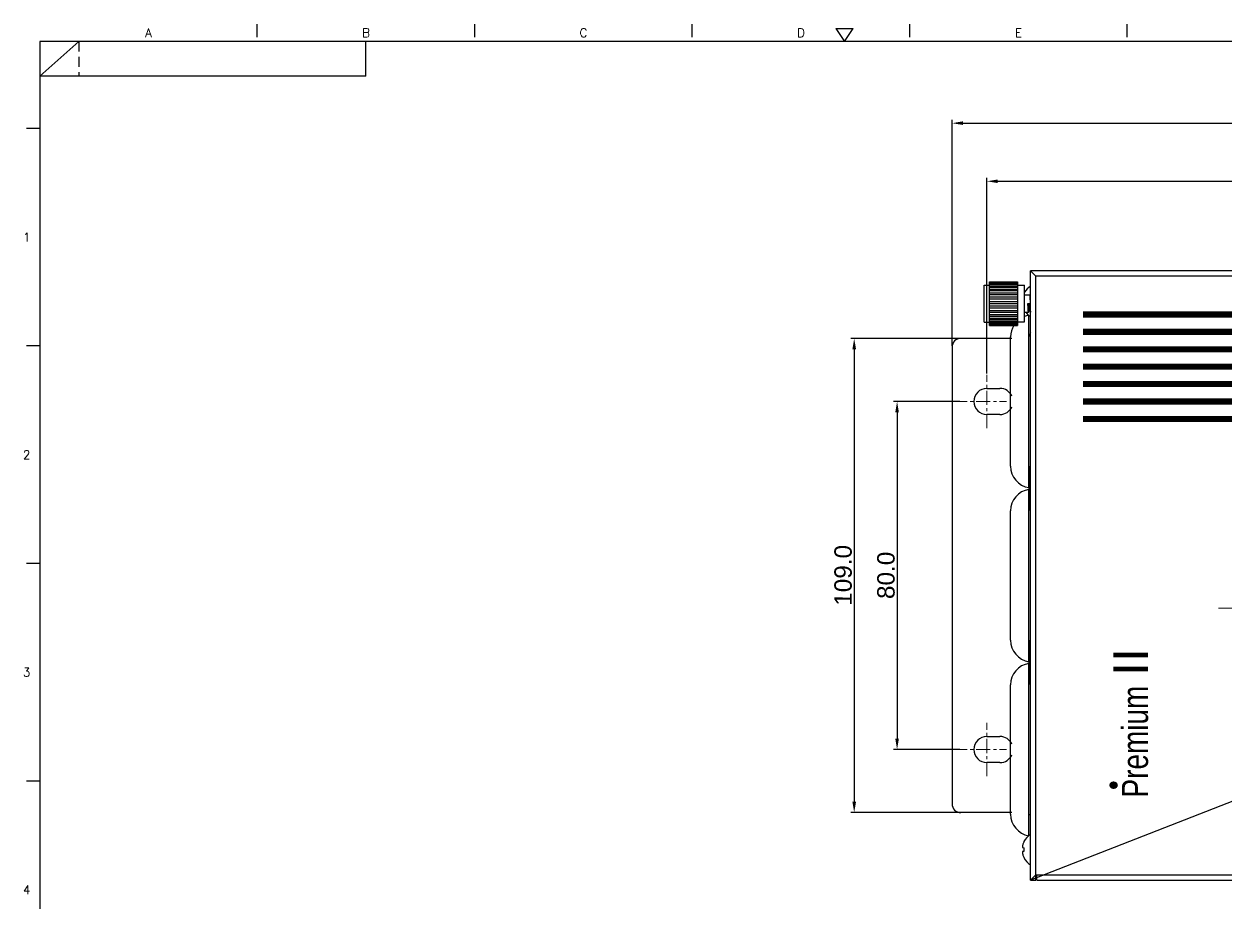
# Model space of a CAD drawing. Header units: millimetres. Extents: x 12659 to 13466, y -343 to 215.
# Drawn here: x 12659.3 to 12935.6, y 12.8 to 214.8 of the extents above; entities that cross this region are included whole.
import ezdxf
from ezdxf.enums import TextEntityAlignment as Align

# ---------------------------------------------------------------- set-up
doc = ezdxf.new("R2010")
doc.units = ezdxf.units.MM
doc.header["$PDMODE"] = 3
doc.header["$PDSIZE"] = 1
for name, pattern in [('CENTER', [17.8, 10.75, -2.35, 2.35, -2.35]), ('CENTER2', [28.575, 19.05, -3.175, 3.175, -3.175]), ('CENTERX2', [101.6, 63.5, -12.7, 12.7, -12.7]), ('HIDDEN', [3.525, 2.35, -1.175])]:
    doc.linetypes.add(name, pattern=pattern)
doc.layers.get('0').update_dxf_attribs({"linetype": 'CONTINUOUS'})
doc.layers.get('Defpoints').update_dxf_attribs({"linetype": 'CONTINUOUS'})
doc.layers.add('3', color=112, linetype='CENTERX2', lineweight=15)
doc.layers.add('Dim', color=1, linetype='CONTINUOUS')
doc.styles.add('OMI-1', font='arial.ttf', dxfattribs={"oblique": 1})
doc.styles.add('SIM', font='simplex')
doc.styles.get("Standard").update_dxf_attribs({"font": 'gulim.ttc', "width": 0.8, "height": 2})
doc.dimstyles.new('1', dxfattribs={"dimtxt": 4, "dimasz": 2.5, "dimexe": 0.8, "dimexo": 0.3, "dimgap": 0.5, "dimtad": 1, "dimtoh": 1, "dimdec": 1, "dimzin": 0, "dimdsep": 46, "dimtxsty": 'OMI-1', "dimcen": 0, "dimclrd": 256, "dimclre": 256, "dimclrt": 256, "dimadec": 0, "dimazin": 0, "dimtfac": 0.8, "dimtdec": 1, "dimtix": 1, "dimtmove": 0, "dimatfit": 3, "dimfxl": 1, "dimtolj": 1, "dimtzin": 0, "dimarcsym": 0})

# ---------------------------------------------------------------- blocks, each defined once
blk = doc.blocks.new('*D6268')
at = {"layer": 'Defpoints', "color": 0}
for p in [(13236.72, 192.05), (12872.67, 140.58), (13236.72, 139.58)]:
    blk.add_point(p, dxfattribs=at)
at = {"layer": 'Dim', "lineweight": -2, "ltscale": 0.1}
for p, q in [((12872.67, 140.88), (12872.67, 192.85)), ((12875.17, 192.05), (13234.22, 192.05)), ((13236.72, 139.88), (13236.72, 192.85))]:
    blk.add_line(p, q, dxfattribs=at)
at = {"layer": 'Dim'}
for points in [[(12875.17, 192.47), (12875.17, 191.64), (12872.67, 192.05)], [(13234.22, 191.64), (13234.22, 192.47), (13236.72, 192.05)]]:
    blk.add_solid(points, dxfattribs=at)
at = {"layer": 'Dim', "insert": (13054.7, 194.6), "char_height": 4, "attachment_point": 5, "style": 'OMI-1'}
blk.add_mtext('\\A1;364.0', dxfattribs=at)
blk = doc.blocks.new('*D6269')
at = {"layer": 'Defpoints', "color": 0}
for p in [(12874.74, 128.08), (12860.02, 48.08), (12874.74, 48.08)]:
    blk.add_point(p, dxfattribs=at)
at = {"layer": 'Dim', "lineweight": -2, "ltscale": 0.1}
for p, q in [((12874.44, 128.08), (12859.22, 128.08)), ((12860.02, 125.58), (12860.02, 50.58)), ((12874.44, 48.08), (12859.22, 48.08))]:
    blk.add_line(p, q, dxfattribs=at)
at = {"layer": 'Dim'}
for points in [[(12860.44, 125.58), (12859.6, 125.58), (12860.02, 128.08)], [(12859.6, 50.58), (12860.44, 50.58), (12860.02, 48.08)]]:
    blk.add_solid(points, dxfattribs=at)
at = {"layer": 'Dim', "insert": (12857.48, 88.08), "char_height": 4, "attachment_point": 5, "rotation": 90, "style": 'OMI-1'}
blk.add_mtext('\\A1;80.0', dxfattribs=at)
blk = doc.blocks.new('*D6270')
at = {"layer": 'Defpoints', "color": 0}
for p in [(12874.88, 142.58), (12850.16, 33.58), (12874.88, 33.58)]:
    blk.add_point(p, dxfattribs=at)
at = {"layer": 'Dim', "lineweight": -2, "ltscale": 0.1}
for p, q in [((12874.58, 142.58), (12849.36, 142.58)), ((12850.16, 140.08), (12850.16, 36.08)), ((12874.58, 33.58), (12849.36, 33.58))]:
    blk.add_line(p, q, dxfattribs=at)
at = {"layer": 'Dim'}
for points in [[(12850.58, 140.08), (12849.75, 140.08), (12850.16, 142.58)], [(12849.75, 36.08), (12850.58, 36.08), (12850.16, 33.58)]]:
    blk.add_solid(points, dxfattribs=at)
at = {"layer": 'Dim', "insert": (12847.62, 88.08), "char_height": 4, "attachment_point": 5, "rotation": 90, "style": 'OMI-1'}
blk.add_mtext('\\A1;109.0', dxfattribs=at)
blk = doc.blocks.new('*D6278')
at = {"layer": 'Defpoints', "color": 0}
for p in [(13229.72, 178.7), (12880.67, 134.21), (13229.72, 134.21)]:
    blk.add_point(p, dxfattribs=at)
at = {"layer": 'Dim', "lineweight": -2}
for p, q in [((12880.67, 134.51), (12880.67, 179.5)), ((12883.17, 178.7), (13227.22, 178.7)), ((13229.72, 134.51), (13229.72, 179.5))]:
    blk.add_line(p, q, dxfattribs=at)
at = {"layer": 'Dim'}
for points in [[(12883.17, 179.11), (12883.17, 178.28), (12880.67, 178.7)], [(13227.22, 178.28), (13227.22, 179.11), (13229.72, 178.7)]]:
    blk.add_solid(points, dxfattribs=at)
at = {"layer": 'Dim', "insert": (13055.2, 181.24), "char_height": 4, "attachment_point": 5, "style": 'OMI-1'}
blk.add_mtext('\\A1;349.0', dxfattribs=at)

msp = doc.modelspace()

# ---------------------------------------------------------------- hatches: boundary and pattern name
h = msp.add_hatch(color=256)
h.dxf.hatch_style = 1
edge = h.paths.add_edge_path()
edge.add_ellipse((12909.79, 39.88), major_axis=(-0.984, 0), ratio=0.885839, start_angle=0, end_angle=360)

# ---------------------------------------------------------------- linework, layer by layer
for p, q in [((12712.92, 211.84), (12712.92, 214.84)), ((12762.92, 211.84), (12762.92, 214.84)), ((12812.92, 211.84), (12812.92, 214.84)), ((12845.92, 213.84), (12849.92, 213.84)), ((12845.92, 213.84), (12847.92, 210.84)), ((12847.92, 210.84), (12849.92, 213.84)), ((12862.92, 211.84), (12862.92, 214.84)), ((12912.92, 211.84), (12912.92, 214.84)), ((12662.92, 202.84), (12671.92, 210.84)), ((13462.92, 210.84), (12662.92, 210.84)), ((12662.92, 210.84), (12662.92, -339.16)), ((12737.92, 202.84), (12737.92, 210.84)), ((12737.92, 202.84), (12662.92, 202.84)), ((12662.92, 190.84), (12659.92, 190.84)), ((12662.92, 140.84), (12659.92, 140.84)), ((12662.92, 90.84), (12659.92, 90.84)), ((12662.92, 40.84), (12659.92, 40.84)), ((12940.72, 37.58), (12890.72, 18.08))]:
    msp.add_line(p, q)
at = {"linetype": 'HIDDEN'}
msp.add_line((12671.92, 210.84), (12671.92, 202.84), dxfattribs=at)
at = {"color": 7, "linetype": 'Continuous'}
for p, q in [((12890.72, 18.08), (12890.72, 158.08)), ((12890.72, 158.08), (12890.74, 158.06)), ((12890.72, 158.08), (12891.92, 156.88)), ((13219.72, 158.08), (12890.72, 158.08)), ((12890.78, 158.02), (12890.85, 157.95)), ((12890.85, 157.95), (12890.94, 157.86)), ((12891.06, 157.74), (12891.2, 157.6)), ((12880.07, 146.33), (12880.07, 154.83)), ((12880.07, 154.83), (12881.27, 154.83)), ((12881.27, 145.58), (12881.27, 155.58)), ((12881.27, 155.58), (12887.72, 155.58)), ((12881.27, 155.56), (12887.72, 155.56)), ((12881.27, 155.46), (12887.72, 155.46)), ((12881.27, 155.35), (12887.72, 155.35)), ((12881.27, 155.14), (12887.72, 155.14)), ((12881.27, 154.94), (12887.72, 154.94)), ((12887.72, 155.58), (12887.72, 145.58)), ((12887.72, 154.78), (12889.32, 154.78)), ((12889.32, 146.38), (12889.32, 154.78)), ((12891.36, 157.44), (12891.53, 157.27)), ((12891.53, 157.27), (12891.72, 157.08)), ((12891.72, 157.08), (12891.92, 156.88)), ((12891.92, 18.08), (12891.92, 156.88)), ((13218.52, 156.88), (12891.92, 156.88)), ((12881.27, 154.61), (12887.72, 154.61)), ((12881.27, 154.33), (12887.72, 154.33)), ((12881.27, 153.91), (12887.72, 153.91)), ((12881.27, 153.56), (12887.72, 153.56)), ((12881.27, 153.06), (12887.72, 153.06)), ((12881.27, 152.66), (12887.72, 152.66)), ((12881.27, 152.1), (12887.72, 152.1)), ((12889.32, 152.58), (12890.54, 152.58)), ((12890.55, 152.57), (12890.54, 152.58)), ((12890.72, 152.27), (12890.55, 152.57)), ((12881.27, 151.67), (12887.72, 151.67)), ((12881.27, 151.08), (12887.72, 151.08)), ((12881.27, 150.63), (12887.72, 150.63)), ((12881.27, 150.04), (12887.72, 150.04)), ((12881.27, 149.59), (12887.72, 149.59)), ((12890.09, 150.58), (12890.55, 150.58)), ((12881.27, 149.01), (12887.72, 149.01)), ((12881.27, 148.6), (12887.72, 148.6)), ((12881.27, 148.06), (12887.72, 148.06)), ((12881.27, 147.69), (12887.72, 147.69)), ((12881.27, 147.22), (12887.72, 147.22)), ((12881.27, 146.9), (12887.72, 146.9)), ((12881.27, 146.52), (12887.72, 146.52)), ((12889.32, 148.58), (12890.24, 148.58)), ((12890.25, 148.58), (12890.24, 148.58)), ((12890.25, 148.58), (12890.47, 148.97)), ((12890.32, 108.28), (12890.32, 147.85)), ((12890.46, 148.99), (12890.7, 148.58)), ((12880.07, 146.33), (12881.27, 146.33)), ((12881.27, 146.28), (12887.72, 146.28)), ((12881.27, 146), (12887.72, 146)), ((12881.27, 145.84), (12887.72, 145.84)), ((12881.27, 145.68), (12887.72, 145.68)), ((12881.27, 145.61), (12887.72, 145.61)), ((12881.27, 145.58), (12887.72, 145.58)), ((12887.72, 146.38), (12889.32, 146.38)), ((12886.42, 142.58), (12874.67, 142.58)), ((12886.12, 113.21), (12886.12, 142.94)), ((12890.72, 143.08), (12890.32, 143.08)), ((12872.67, 140.58), (12872.67, 35.58)), ((12880.67, 131.08), (12883.67, 131.08)), ((12883.67, 125.08), (12880.67, 125.08)), ((12890.72, 113.08), (12890.32, 113.08)), ((12890.37, 103.08), (12890.37, 113.08)), ((12890.32, 68.28), (12890.32, 107.88)), ((12886.12, 73.21), (12886.12, 102.94)), ((12890.72, 103.08), (12890.32, 103.08)), ((12890.72, 73.08), (12890.32, 73.08)), ((12890.37, 63.08), (12890.37, 73.08)), ((12890.32, 28.31), (12890.32, 67.88)), ((12886.12, 33.21), (12886.12, 62.94)), ((12890.72, 63.08), (12890.32, 63.08)), ((12880.67, 51.08), (12883.67, 51.08)), ((12883.67, 45.08), (12880.67, 45.08)), ((12886.42, 33.58), (12874.67, 33.58)), ((12890.72, 33.08), (12890.32, 33.08)), ((12888.89, 25.53), (12889.17, 25.49)), ((12889.17, 26.93), (12889.17, 26.88)), ((12889.17, 25.49), (12889.17, 24.67)), ((12889.17, 24.67), (12888.89, 24.62)), ((12889.17, 23.27), (12889.17, 23.23)), ((12890.72, 18.08), (12891.92, 18.08)), ((12891.92, 19.28), (13218.52, 19.28)), ((12892.12, 18.08), (12892.12, 19.28)), ((12892.12, 18.08), (13219.72, 18.08))]:
    msp.add_line(p, q, dxfattribs=at)
for points in [[(12902.72, 148.08, 1.4, 1.4, 0), (13050.72, 148.08, 1.4, 1.4, 0)], [(12902.72, 144.08, 1.4, 1.4, 0), (13050.72, 144.08, 1.4, 1.4, 0)], [(12902.72, 140.08, 1.4, 1.4, 0), (13050.72, 140.08, 1.4, 1.4, 0)], [(12902.72, 132.08, 1.4, 1.4, 0), (13050.72, 132.08, 1.4, 1.4, 0)], [(12902.72, 128.08, 1.4, 1.4, 0), (13050.72, 128.08, 1.4, 1.4, 0)], [(12902.72, 124.08, 1.4, 1.4, 0), (13050.72, 124.08, 1.4, 1.4, 0)]]:
    msp.add_lwpolyline(points, format="xyseb")
at = {"const_width": 1.4}
msp.add_lwpolyline([(12902.72, 136.08), (13050.72, 136.08)], dxfattribs=at)
at = {"ltscale": 10, "const_width": 0.72}
msp.add_lwpolyline([(12909.93, 39.52, 1), (12909.93, 40.24, 1)], format="xyb", close=True, dxfattribs=at)
at = {"color": 7, "linetype": 'Continuous'}
for centre, radius, start, end in [((12892.78, 151.08), 4.06, 120.5102, 148.4843), ((12891.12, 142.94), 5, 99.556, 111.1204), ((12892.78, 151.08), 4.06, 218.0031, 239.4898), ((12891.12, 142.94), 5, 148.1588, 180), ((12894.57, 140.58), 5.05, 139.7108, 147.3913), ((12874.67, 140.58), 2, 90, 180), ((12880.67, 128.08), 3, 90, 270), ((12883.67, 128.08), 3, 23.5105, 90), ((12883.67, 128.08), 3, 270, 336.4895), ((12891.12, 113.21), 5, 180, 260.7931), ((12891.12, 102.94), 5, 99.2069, 180), ((12891.12, 73.21), 5, 180, 260.7931), ((12891.12, 62.94), 5, 99.2069, 180), ((12880.67, 48.08), 3, 90, 270), ((12883.67, 48.08), 3, 23.5105, 90), ((12883.67, 48.08), 3, 270, 336.4895), ((12874.67, 35.58), 2, 180, 270), ((12891.12, 33.21), 5, 180, 260.444), ((12892.78, 25.08), 4.06, 120.5102, 152.9431), ((12891.19, 25.52), 2.38, 165.0602, 166.0241), ((12892.86, 25.08), 4.11, 164.1987, 165.0614), ((12892.85, 25.08), 4.1, 154.9091, 164.2005), ((12892.84, 25.09), 4.08, 153.9688, 154.9033), ((12891.19, 24.63), 2.39, 193.9759, 194.9398), ((12892.86, 25.07), 4.11, 194.9386, 195.8013), ((12892.85, 25.07), 4.1, 195.7995, 205.0909), ((12892.84, 25.07), 4.08, 205.0967, 206.0312), ((12892.78, 25.08), 4.06, 207.0569, 239.4898)]:
    msp.add_arc(centre, radius, start, end, dxfattribs=at)
for points, knots in [([(12890.72, 149.94), (12890.71, 150.09), (12890.7, 150.39), (12890.68, 150.83), (12890.66, 151.26), (12890.64, 151.6), (12890.63, 151.85), (12890.61, 152.02), (12890.6, 152.16), (12890.59, 152.29), (12890.58, 152.39), (12890.57, 152.47), (12890.56, 152.53), (12890.56, 152.56), (12890.55, 152.57), (12890.55, 152.57)], [0, 0, 0, 0, 0.167805, 0.339367, 0.50595, 0.65907, 0.728103, 0.790921, 0.846725, 0.894815, 0.934584, 0.965552, 0.987382, 0.994827, 1, 1, 1, 1]), ([(12890.24, 148.58), (12890.24, 148.58), (12890.24, 148.58), (12890.23, 148.59), (12890.22, 148.62), (12890.21, 148.67), (12890.2, 148.74), (12890.19, 148.82), (12890.18, 148.92), (12890.18, 149.04), (12890.16, 149.22), (12890.15, 149.48), (12890.13, 149.82), (12890.11, 150.19), (12890.1, 150.45), (12890.09, 150.58)], [0, 0, 0, 0, 0.00262, 0.006902, 0.021962, 0.046133, 0.079344, 0.121336, 0.171731, 0.230058, 0.295768, 0.446763, 0.618959, 0.805749, 1, 1, 1, 1]), ([(12890.46, 148.99), (12890.46, 148.99), (12890.45, 149.01), (12890.44, 149.05), (12890.44, 149.09), (12890.43, 149.15), (12890.42, 149.23), (12890.41, 149.34), (12890.39, 149.52), (12890.37, 149.75), (12890.36, 150.01), (12890.34, 150.29), (12890.33, 150.48), (12890.32, 150.58)], [0, 0, 0, 0, 0.014663, 0.037197, 0.067615, 0.105754, 0.15132, 0.203967, 0.328702, 0.475853, 0.64051, 0.81721, 1, 1, 1, 1]), ([(12890.55, 150.58), (12890.56, 150.45), (12890.57, 150.21), (12890.59, 149.86), (12890.61, 149.53), (12890.62, 149.24), (12890.64, 149.02), (12890.65, 148.87), (12890.66, 148.79), (12890.67, 148.71), (12890.68, 148.65), (12890.68, 148.61), (12890.69, 148.59), (12890.7, 148.58)], [0, 0, 0, 0, 0.185148, 0.363914, 0.530161, 0.678163, 0.802847, 0.855082, 0.899965, 0.937133, 0.966283, 0.987239, 1, 1, 1, 1]), ([(12888.88, 26.1), (12888.87, 26.06), (12888.86, 25.99), (12888.84, 25.89), (12888.83, 25.79), (12888.82, 25.71), (12888.83, 25.64), (12888.84, 25.59), (12888.85, 25.56), (12888.86, 25.55), (12888.88, 25.54), (12888.89, 25.54), (12888.89, 25.53)], [0, 0, 0, 0, 0.187742, 0.366235, 0.529575, 0.67236, 0.79038, 0.881663, 0.917756, 0.948398, 0.975078, 1, 1, 1, 1]), ([(12888.89, 24.62), (12888.89, 24.62), (12888.88, 24.62), (12888.86, 24.6), (12888.85, 24.59), (12888.84, 24.56), (12888.83, 24.51), (12888.82, 24.44), (12888.83, 24.36), (12888.84, 24.27), (12888.86, 24.16), (12888.87, 24.09), (12888.88, 24.06)], [0, 0, 0, 0, 0.024922, 0.051602, 0.082244, 0.118337, 0.209621, 0.327641, 0.470428, 0.63377, 0.812264, 1, 1, 1, 1]), ([(12890.72, 18.08), (12890.72, 18.08), (12890.74, 18.09), (12890.75, 18.11), (12890.79, 18.14), (12890.85, 18.2), (12890.95, 18.3), (12891.03, 18.38), (12891.08, 18.43)], [0, 0, 0, 0, 0.02019, 0.07718, 0.168179, 0.290077, 0.609122, 1, 1, 1, 1]), ([(12891.08, 18.43), (12891.11, 18.47), (12891.27, 18.63), (12891.43, 18.78), (12891.55, 18.91)], [0, 0, 0, 0, 0.232804, 1, 1, 1, 1])]:
    msp.add_open_spline(points, degree=3, knots=knots, dxfattribs=at)
msp.add_open_spline([(12891.55, 18.91), (12891.68, 19.03), (12891.8, 19.15), (12891.92, 19.28)], degree=3, dxfattribs=at)
at = {"layer": '3', "linetype": 'CENTER', "ltscale": 0.3}
for p, q in [((12880.67, 121.94), (12880.67, 134.21)), ((12872.89, 128.08), (12885.16, 128.08)), ((12880.67, 41.94), (12880.67, 54.21)), ((12872.89, 48.08), (12885.16, 48.08))]:
    msp.add_line(p, q, dxfattribs=at)
at = {"layer": '3', "linetype": 'CENTER2', "ltscale": 0.5}
msp.add_line((13126.36, 80.58), (12933.88, 80.58), dxfattribs=at)

# ---------------------------------------------------------------- texts
at = {"style": 'SIM'}
for s, p in [('A', (12687.92, 211.84)), ('B', (12737.92, 211.84)), ('C', (12787.92, 211.84)), ('D', (12837.92, 211.84)), ('E', (12887.92, 211.84))]:
    msp.add_text(s, height=2, dxfattribs=at).set_placement(p, align=Align.CENTER)
for s, p in [('1', (12659.92, 165.84)), ('2', (12659.92, 115.84)), ('3', (12659.92, 65.84)), ('4', (12659.92, 15.84))]:
    msp.add_text(s, height=2, dxfattribs=at).set_placement(p, align=Align.MIDDLE)
at = {"ltscale": 10, "insert": (12909.71, 37.06), "char_height": 2.6, "width": 46.3813, "attachment_point": 1, "rotation": 90}
msp.add_mtext('{\\fMagneto|b0|i0|c0|p82;\\H2.307692x;Premium\\W1;\\fGaram B|b1|i0|c129|p18;\\H1.333334x;Ⅱ\\P\\W0.8;\\fMagneto|b0|i0|c129|p82;\\H0.324967x; }', dxfattribs=at)

# ---------------------------------------------------------------- dimensions: what is measured, and where the dimension line sits
at = {"layer": 'Dim', "ltscale": 0.1}
dim = msp.add_linear_dim(base=(13236.7223, 192.0524), p1=(12872.6742, 140.5771), p2=(13236.7223, 139.5771), dimstyle='1', dxfattribs=at)
dim.commit()
dim.dimension.update_dxf_attribs({"geometry": '*D6268', "text_midpoint": (13054.6982, 194.5961)})
at = {"layer": 'Dim'}
dim = msp.add_linear_dim(base=(13229.7223, 178.6961), p1=(12880.6742, 134.2123), p2=(13229.7223, 134.2123), dimstyle='1', dxfattribs=at)
dim.commit()
dim.dimension.update_dxf_attribs({"geometry": '*D6278', "text_midpoint": (13055.1982, 181.2397)})
at = {"layer": 'Dim', "ltscale": 0.1}
for base, p1, p2, picture, middle in [((12850.16, 33.58), (12874.88, 142.58), (12874.88, 33.58), '*D6270', (12847.62, 88.08)), ((12860.02, 48.08), (12874.74, 128.08), (12874.74, 48.08), '*D6269', (12857.48, 88.08))]:
    dim = msp.add_linear_dim(base=base, p1=p1, p2=p2, angle=90, dimstyle='1', dxfattribs=at)
    dim.commit()
    dim.dimension.update_dxf_attribs({"geometry": picture, "text_midpoint": middle})

doc.saveas('drawing.dxf')
